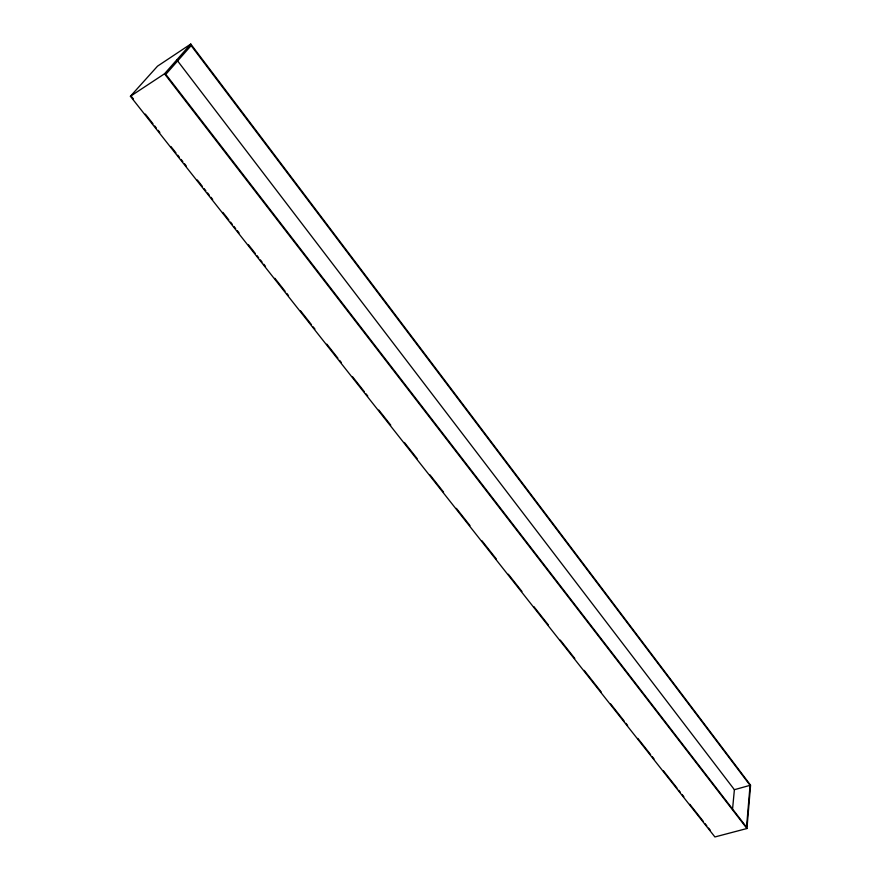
<?xml version="1.0" encoding="UTF-8"?>
<svg xmlns="http://www.w3.org/2000/svg" width="881" height="881" viewBox="0 0 881 881"><rect width="100%" height="100%" fill="white"/><g stroke="black" fill="none" stroke-linecap="round" stroke-linejoin="round"><path stroke-width="1.32" d="M750.072 785.334L746.537 827.16L165.815 74.356L191.133 45.592L750.072 785.334L734.391 789.695L176.894 59.985M746.945 828.514L750.59 785.213L190.77 44.05L157.534 66.152L130.41 96.282L714.909 836.95L746.945 828.514L164.516 73.795L190.77 44.05M732.607 808.538L734.391 789.695M188.908 47.067L191.133 45.592M130.41 96.282L164.516 73.795M131.721 96.811L133.427 98.969M145.354 114.09L153.03 123.814M154.726 125.972L156.433 128.13M158.139 130.3L159.846 132.458M170.914 146.499L176.035 152.975M177.731 155.133L179.438 157.303M181.145 159.461L182.852 161.619M184.547 163.778L186.254 165.936M197.333 179.977L202.443 186.464M204.15 188.622L205.857 190.781M207.553 192.939L209.26 195.097M210.966 197.267L212.673 199.425M222.893 212.387L228.862 219.942M230.558 222.1L232.265 224.27M233.972 226.428L235.679 228.586M237.374 230.745L239.081 232.903M248.453 244.786L255.27 253.431M256.977 255.589L258.684 257.748M260.38 259.906L262.086 262.064M263.793 264.234L265.5 266.392M274.872 278.275L285.092 291.237M286.799 293.395L288.505 295.553M300.432 310.674L311.511 324.715M313.207 326.873L314.913 329.031M326.84 344.152L337.919 358.204M339.625 360.362L341.332 362.52M352.4 376.561L364.338 391.682M366.033 393.84L367.74 395.998M378.819 410.039L390.746 425.16M404.379 442.449L417.165 458.649M429.939 474.848L443.572 492.127M456.358 508.337L469.991 525.616M481.918 540.736L496.399 559.094M508.326 574.225L521.959 591.503M533.886 606.624L548.378 624.981M560.305 640.113L574.786 658.47M584.158 670.353L601.205 691.948M610.577 703.831L624.211 721.121M625.917 723.279L627.613 725.437M637.844 738.399L650.619 754.599M652.325 756.757L654.032 758.915M663.404 770.798L677.037 788.088M678.744 790.246L680.44 792.404M682.147 794.563L683.854 796.721M689.812 804.287L703.445 821.566M705.152 823.724L706.859 825.882M708.566 828.052L710.262 830.21"/></g></svg>
